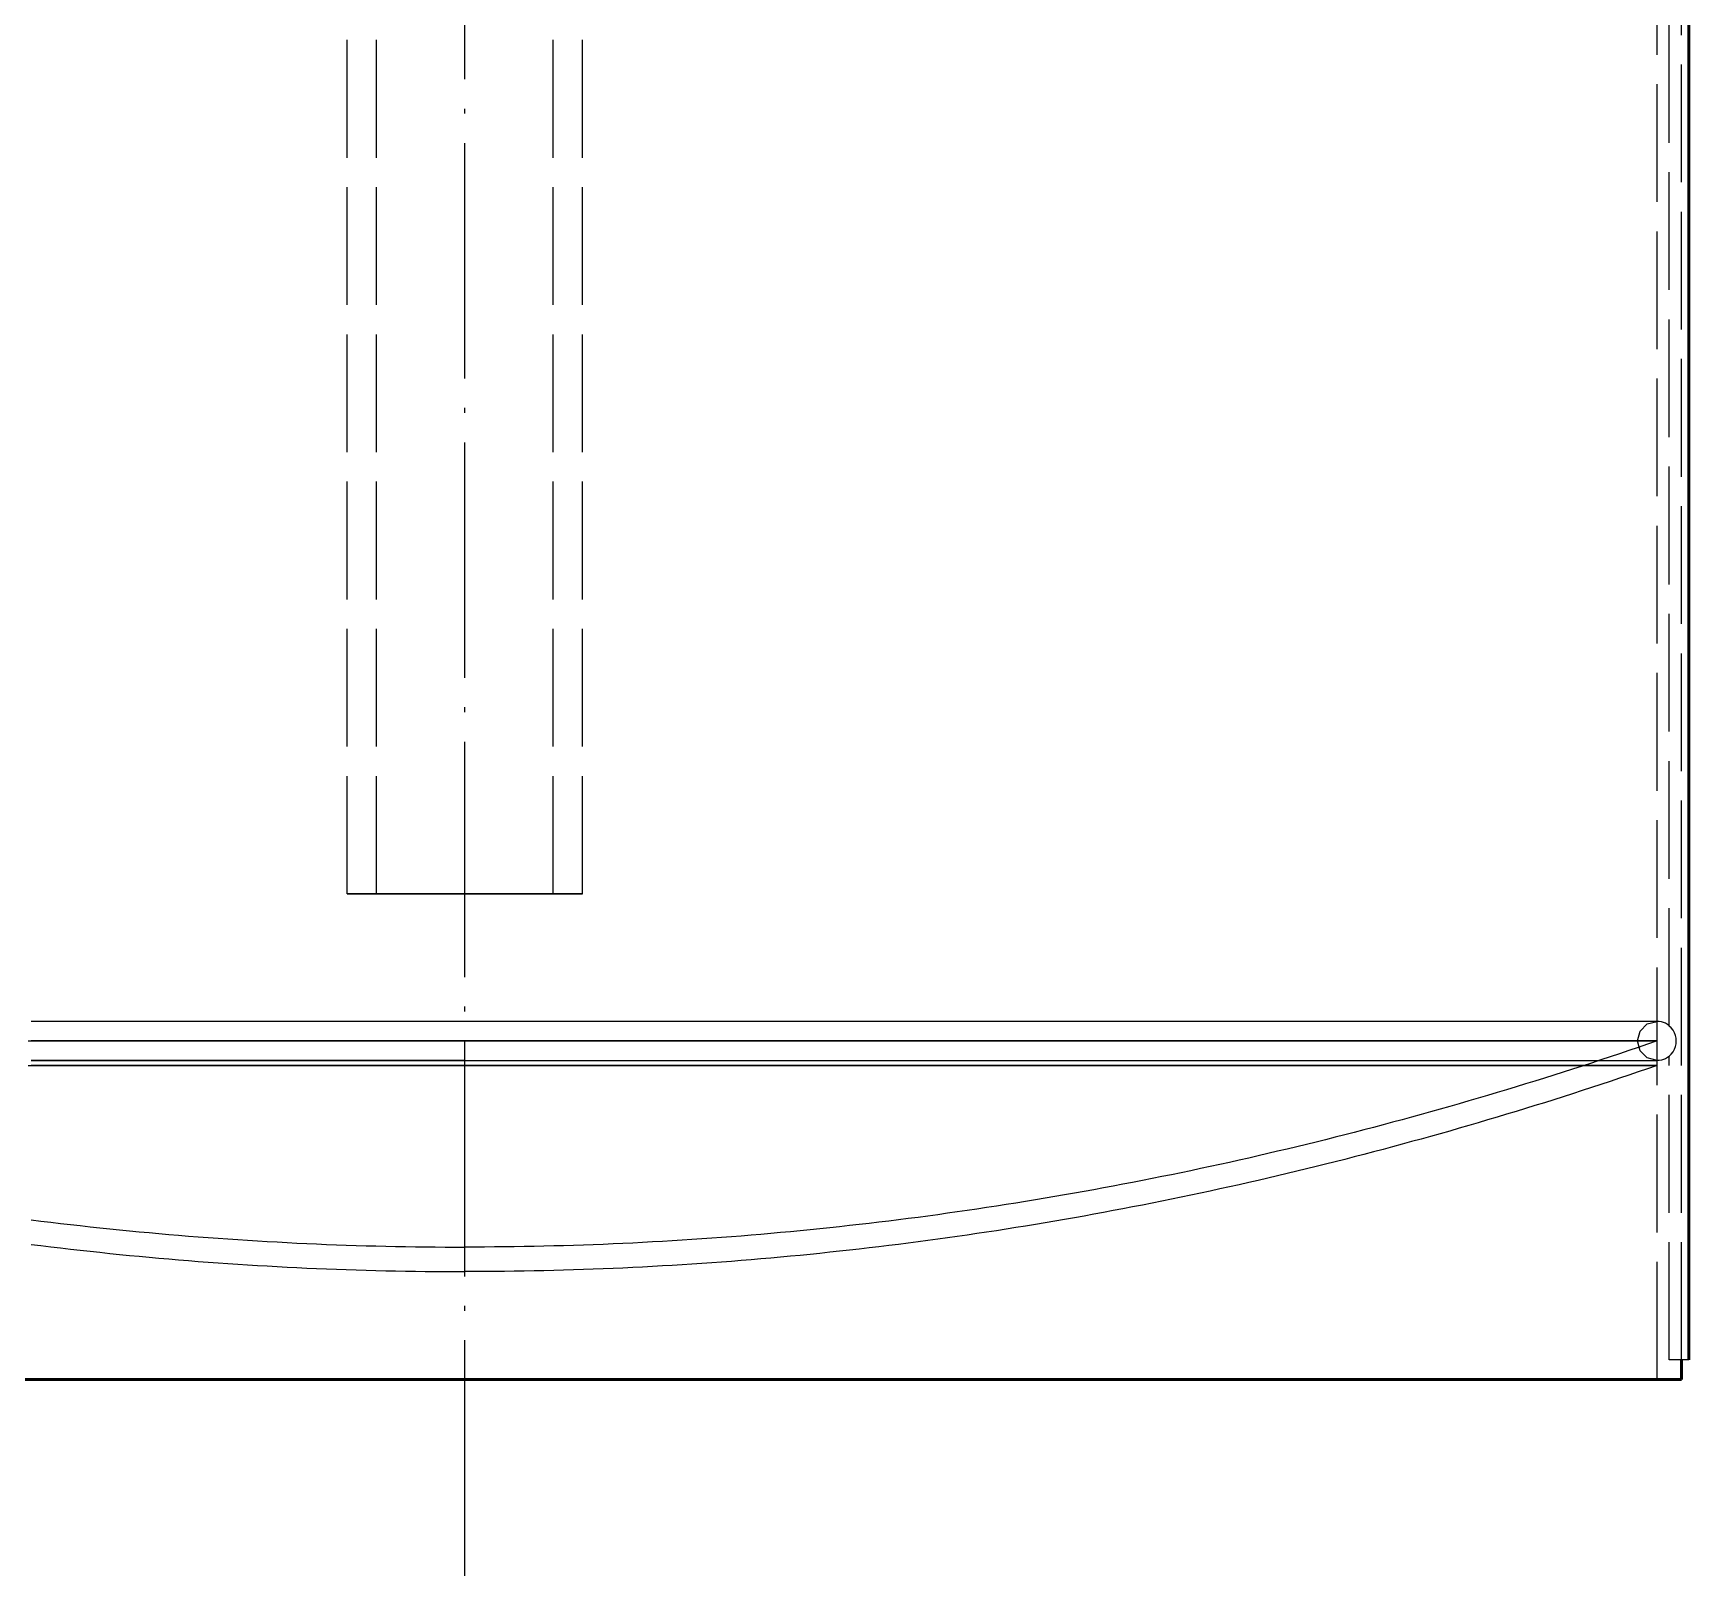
# Model space of a CAD drawing. Header units: millimetres. Extents: x 0 to 594, y 0 to 420.
# Drawn here: x 230.75 to 272.93, y 177.5 to 216.8 of the extents above; entities that cross this region are included whole.
import ezdxf

# ---------------------------------------------------------------- set-up
doc = ezdxf.new("R2010")
doc.units = ezdxf.units.MM
doc.linetypes.add('ISO02-TRAZOS', pattern=[3.75, 3, -0.75])
doc.linetypes.add('ISO04-TRAZO-PUNTO', pattern=[7.625, 6, -0.75, 0.125, -0.75])
for name, color, linetype, lineweight in [('01-VISIBLE', 7, 'CONTINUOUS', 50), ('02-OCULTA', 4, 'ISO02-TRAZOS', 25), ('03-EJE', 1, 'ISO04-TRAZO-PUNTO', 25)]:
    doc.layers.add(name, color=color, linetype=linetype, lineweight=lineweight)

msp = doc.modelspace()

# ---------------------------------------------------------------- linework, layer by layer
at = {"layer": '01-VISIBLE'}
for p, q in [((272.933, 183.001), (272.933, 231.101)), ((272.746, 182.501), (272.746, 183.001))]:
    msp.add_line(p, q, dxfattribs=at)
msp.add_lwpolyline([(230.496, 182.501), (230.746, 182.501), (230.996, 182.501), (231.246, 182.501), (231.496, 182.501), (231.746, 182.501), (231.996, 182.501), (232.246, 182.501), (232.496, 182.501), (232.746, 182.501), (232.996, 182.501), (233.246, 182.501), (233.496, 182.501), (233.746, 182.501), (233.996, 182.501), (234.246, 182.501), (234.496, 182.501), (234.746, 182.501), (234.996, 182.501), (235.246, 182.501), (235.496, 182.501), (235.746, 182.501), (235.996, 182.501), (236.246, 182.501), (236.496, 182.501), (236.746, 182.501), (236.996, 182.501), (237.246, 182.501), (237.496, 182.501), (237.746, 182.501), (237.996, 182.501), (238.246, 182.501), (238.496, 182.501), (238.746, 182.501), (238.996, 182.501), (239.246, 182.501), (239.496, 182.501), (239.746, 182.501), (239.996, 182.501), (240.246, 182.501), (240.496, 182.501), (240.746, 182.501), (240.996, 182.501), (241.246, 182.501), (241.496, 182.501), (241.746, 182.501), (241.996, 182.501), (242.246, 182.501), (242.496, 182.501), (242.746, 182.501), (242.996, 182.501), (243.246, 182.501), (243.496, 182.501), (243.746, 182.501), (243.996, 182.501), (244.246, 182.501), (244.496, 182.501), (244.746, 182.501), (244.996, 182.501), (245.246, 182.501), (245.496, 182.501), (245.746, 182.501), (245.996, 182.501), (246.246, 182.501), (246.496, 182.501), (246.746, 182.501), (246.996, 182.501), (247.246, 182.501), (247.496, 182.501), (247.746, 182.501), (247.996, 182.501), (248.246, 182.501), (248.496, 182.501), (248.746, 182.501), (248.996, 182.501), (249.246, 182.501), (249.496, 182.501), (249.746, 182.501), (249.996, 182.501), (250.246, 182.501), (250.496, 182.501), (250.746, 182.501), (250.996, 182.501), (251.246, 182.501), (251.496, 182.501), (251.746, 182.501), (251.996, 182.501), (252.246, 182.501), (252.496, 182.501), (252.746, 182.501), (252.996, 182.501), (253.246, 182.501), (253.496, 182.501), (253.746, 182.501), (253.996, 182.501), (254.246, 182.501), (254.496, 182.501), (254.746, 182.501), (254.996, 182.501), (255.246, 182.501), (255.496, 182.501), (255.746, 182.501), (255.996, 182.501), (256.246, 182.501), (256.496, 182.501), (256.746, 182.501), (256.996, 182.501), (257.246, 182.501), (257.496, 182.501), (257.746, 182.501), (257.996, 182.501), (258.246, 182.501), (258.496, 182.501), (258.746, 182.501), (258.996, 182.501), (259.246, 182.501), (259.496, 182.501), (259.746, 182.501), (259.996, 182.501), (260.246, 182.501), (260.496, 182.501), (260.746, 182.501), (260.996, 182.501), (261.246, 182.501), (261.496, 182.501), (261.746, 182.501), (261.996, 182.501), (262.246, 182.501), (262.496, 182.501), (262.746, 182.501), (262.996, 182.501), (263.246, 182.501), (263.496, 182.501), (263.746, 182.501), (263.996, 182.501), (264.246, 182.501), (264.496, 182.501), (264.746, 182.501), (264.996, 182.501), (265.246, 182.501), (265.496, 182.501), (265.746, 182.501), (265.996, 182.501), (266.246, 182.501), (266.496, 182.501), (266.746, 182.501), (266.996, 182.501), (267.246, 182.501), (267.496, 182.501), (267.746, 182.501), (267.996, 182.501), (268.246, 182.501), (268.496, 182.501), (268.746, 182.501), (268.996, 182.501), (269.246, 182.501), (269.496, 182.501), (269.746, 182.501), (269.996, 182.501), (270.246, 182.501), (270.496, 182.501), (270.746, 182.501), (270.996, 182.501), (271.246, 182.501), (271.496, 182.501), (271.746, 182.501), (271.996, 182.501), (272.246, 182.501), (272.496, 182.501), (272.746, 182.501)], dxfattribs=at)
at = {"layer": '02-OCULTA'}
for p, q in [((238.746, 194.876), (238.746, 333.251)), ((239.496, 194.876), (239.496, 333.251)), ((243.996, 194.876), (243.996, 333.251)), ((244.746, 194.876), (244.746, 333.251)), ((272.121, 182.501), (272.121, 313.304)), ((272.433, 191.508), (272.433, 312.804)), ((272.433, 191.508), (272.433, 312.804)), ((272.746, 183.001), (272.746, 312.804)), ((272.933, 183.001), (272.933, 312.804)), ((272.121, 190.501), (272.121, 191.126)), ((272.433, 183.001), (272.433, 190.743)), ((272.433, 183.001), (272.433, 190.743)), ((272.933, 183.001), (272.433, 183.001)), ((272.933, 183.001), (272.433, 183.001))]:
    msp.add_line(p, q, dxfattribs=at)
for points in [[(241.746, 194.876), (241.496, 194.876), (241.246, 194.876), (240.996, 194.876), (240.746, 194.876), (240.496, 194.876), (240.246, 194.876), (239.996, 194.876), (239.746, 194.876), (239.496, 194.876), (239.246, 194.876), (238.996, 194.876), (238.746, 194.876)], [(238.746, 194.876), (238.996, 194.876), (239.246, 194.876), (239.496, 194.876), (239.746, 194.876), (239.996, 194.876), (240.246, 194.876), (240.496, 194.876), (240.746, 194.876), (240.996, 194.876), (241.246, 194.876), (241.496, 194.876), (241.746, 194.876), (241.996, 194.876), (242.246, 194.876), (242.496, 194.876), (242.746, 194.876), (242.996, 194.876), (243.246, 194.876), (243.496, 194.876), (243.746, 194.876), (243.996, 194.876), (244.246, 194.876), (244.496, 194.876), (244.746, 194.876)], [(241.746, 194.876), (241.496, 194.876), (241.246, 194.876), (240.996, 194.876), (240.746, 194.876), (240.496, 194.876), (240.246, 194.876), (239.996, 194.876), (239.746, 194.876), (239.496, 194.876)], [(239.496, 194.876), (239.746, 194.876), (239.996, 194.876), (240.246, 194.876), (240.496, 194.876), (240.746, 194.876), (240.996, 194.876), (241.246, 194.876), (241.496, 194.876), (241.746, 194.876), (241.996, 194.876), (242.246, 194.876), (242.496, 194.876), (242.746, 194.876), (242.996, 194.876), (243.246, 194.876), (243.496, 194.876), (243.746, 194.876), (243.996, 194.876)], [(244.746, 194.876), (244.473, 194.876), (244.2, 194.876), (243.928, 194.876), (243.655, 194.876), (243.382, 194.876), (243.109, 194.876), (242.837, 194.876), (242.564, 194.876), (242.291, 194.876), (242.019, 194.876), (241.746, 194.876)], [(243.996, 194.876), (243.715, 194.876), (243.433, 194.876), (243.152, 194.876), (242.871, 194.876), (242.59, 194.876), (242.308, 194.876), (242.027, 194.876), (241.746, 194.876)], [(241.746, 191.626), (241.495, 191.626), (241.244, 191.626), (240.993, 191.626), (240.742, 191.626), (240.491, 191.626), (240.24, 191.626), (239.989, 191.626), (239.738, 191.626), (239.486, 191.626), (239.235, 191.626), (238.984, 191.626), (238.733, 191.626), (238.482, 191.626), (238.231, 191.626), (237.98, 191.626), (237.729, 191.626), (237.478, 191.626), (237.227, 191.626), (236.976, 191.626), (236.725, 191.626), (236.474, 191.626), (236.223, 191.626), (235.972, 191.626), (235.721, 191.626), (235.47, 191.626), (235.219, 191.626), (234.968, 191.626), (234.717, 191.626), (234.466, 191.626), (234.215, 191.626), (233.964, 191.626), (233.713, 191.626), (233.462, 191.626), (233.211, 191.626), (232.96, 191.626), (232.709, 191.626), (232.458, 191.626), (232.207, 191.626), (231.955, 191.626), (231.704, 191.626), (231.453, 191.626), (231.202, 191.626), (230.951, 191.626), (230.7, 191.626)], [(272.121, 191.626), (271.87, 191.626), (271.619, 191.626), (271.368, 191.626), (271.117, 191.626), (270.866, 191.626), (270.615, 191.626), (270.364, 191.626), (270.113, 191.626), (269.862, 191.626), (269.611, 191.626), (269.36, 191.626), (269.108, 191.626), (268.857, 191.626), (268.606, 191.626), (268.355, 191.626), (268.104, 191.626), (267.853, 191.626), (267.602, 191.626), (267.351, 191.626), (267.1, 191.626), (266.849, 191.626), (266.598, 191.626), (266.347, 191.626), (266.096, 191.626), (265.845, 191.626), (265.594, 191.626), (265.343, 191.626), (265.092, 191.626), (264.841, 191.626), (264.59, 191.626), (264.339, 191.626), (264.088, 191.626), (263.837, 191.626), (263.586, 191.626), (263.335, 191.626), (263.084, 191.626), (262.833, 191.626), (262.582, 191.626), (262.33, 191.626), (262.079, 191.626), (261.828, 191.626), (261.577, 191.626), (261.326, 191.626), (261.075, 191.626), (260.824, 191.626), (260.573, 191.626), (260.322, 191.626), (260.071, 191.626), (259.82, 191.626), (259.569, 191.626), (259.318, 191.626), (259.067, 191.626), (258.816, 191.626), (258.565, 191.626), (258.314, 191.626), (258.063, 191.626), (257.812, 191.626), (257.561, 191.626), (257.31, 191.626), (257.059, 191.626), (256.808, 191.626), (256.557, 191.626), (256.306, 191.626), (256.055, 191.626), (255.804, 191.626), (255.553, 191.626), (255.302, 191.626), (255.051, 191.626), (254.799, 191.626), (254.548, 191.626), (254.297, 191.626), (254.046, 191.626), (253.795, 191.626), (253.544, 191.626), (253.293, 191.626), (253.042, 191.626), (252.791, 191.626), (252.54, 191.626), (252.289, 191.626), (252.038, 191.626), (251.787, 191.626), (251.536, 191.626), (251.285, 191.626), (251.034, 191.626), (250.783, 191.626), (250.532, 191.626), (250.281, 191.626), (250.03, 191.626), (249.779, 191.626), (249.528, 191.626), (249.277, 191.626), (249.026, 191.626), (248.775, 191.626), (248.524, 191.626), (248.273, 191.626), (248.022, 191.626), (247.771, 191.626), (247.52, 191.626), (247.269, 191.626), (247.017, 191.626), (246.766, 191.626), (246.515, 191.626), (246.264, 191.626), (246.013, 191.626), (245.762, 191.626), (245.511, 191.626), (245.26, 191.626), (245.009, 191.626), (244.758, 191.626), (244.507, 191.626), (244.256, 191.626), (244.005, 191.626), (243.754, 191.626), (243.503, 191.626), (243.252, 191.626), (243.001, 191.626), (242.75, 191.626), (242.499, 191.626), (242.248, 191.626), (241.997, 191.626), (241.746, 191.626), (241.495, 191.626), (241.244, 191.626), (240.993, 191.626), (240.742, 191.626), (240.491, 191.626), (240.24, 191.626), (239.989, 191.626), (239.738, 191.626), (239.486, 191.626), (239.235, 191.626), (238.984, 191.626), (238.733, 191.626), (238.482, 191.626), (238.231, 191.626), (237.98, 191.626), (237.729, 191.626), (237.478, 191.626), (237.227, 191.626), (236.976, 191.626), (236.725, 191.626), (236.474, 191.626), (236.223, 191.626), (235.972, 191.626), (235.721, 191.626), (235.47, 191.626), (235.219, 191.626), (234.968, 191.626), (234.717, 191.626), (234.466, 191.626), (234.215, 191.626), (233.964, 191.626), (233.713, 191.626), (233.462, 191.626), (233.211, 191.626), (232.96, 191.626), (232.709, 191.626), (232.458, 191.626), (232.207, 191.626), (231.955, 191.626), (231.704, 191.626), (231.453, 191.626), (231.202, 191.626), (230.951, 191.626), (230.7, 191.626)], [(272.121, 191.626), (271.87, 191.626), (271.619, 191.626), (271.368, 191.626), (271.117, 191.626), (270.866, 191.626), (270.615, 191.626), (270.364, 191.626), (270.113, 191.626), (269.861, 191.626), (269.61, 191.626), (269.359, 191.626), (269.108, 191.626), (268.857, 191.626), (268.606, 191.626), (268.355, 191.626), (268.104, 191.626), (267.853, 191.626), (267.602, 191.626), (267.351, 191.626), (267.1, 191.626), (266.849, 191.626), (266.598, 191.626), (266.347, 191.626), (266.096, 191.626), (265.845, 191.626), (265.594, 191.626), (265.343, 191.626), (265.092, 191.626), (264.841, 191.626), (264.59, 191.626), (264.339, 191.626), (264.088, 191.626), (263.837, 191.626), (263.586, 191.626), (263.335, 191.626), (263.084, 191.626), (262.833, 191.626), (262.582, 191.626), (262.33, 191.626), (262.079, 191.626), (261.828, 191.626), (261.577, 191.626), (261.326, 191.626), (261.075, 191.626), (260.824, 191.626), (260.573, 191.626), (260.322, 191.626), (260.071, 191.626), (259.82, 191.626), (259.569, 191.626), (259.318, 191.626), (259.067, 191.626), (258.816, 191.626), (258.565, 191.626), (258.314, 191.626), (258.063, 191.626), (257.812, 191.626), (257.561, 191.626), (257.31, 191.626), (257.059, 191.626), (256.808, 191.626), (256.557, 191.626), (256.306, 191.626), (256.055, 191.626), (255.804, 191.626), (255.553, 191.626), (255.302, 191.626), (255.051, 191.626), (254.799, 191.626), (254.548, 191.626), (254.297, 191.626), (254.046, 191.626), (253.795, 191.626), (253.544, 191.626), (253.293, 191.626), (253.042, 191.626), (252.791, 191.626), (252.54, 191.626), (252.289, 191.626), (252.038, 191.626), (251.787, 191.626), (251.536, 191.626), (251.285, 191.626), (251.034, 191.626), (250.783, 191.626), (250.532, 191.626), (250.281, 191.626), (250.03, 191.626), (249.779, 191.626), (249.528, 191.626), (249.277, 191.626), (249.026, 191.626), (248.775, 191.626), (248.524, 191.626), (248.273, 191.626), (248.022, 191.626), (247.771, 191.626), (247.52, 191.626), (247.269, 191.626), (247.017, 191.626), (246.766, 191.626), (246.515, 191.626), (246.264, 191.626), (246.013, 191.626), (245.762, 191.626), (245.511, 191.626), (245.26, 191.626), (245.009, 191.626), (244.758, 191.626), (244.507, 191.626), (244.256, 191.626), (244.005, 191.626), (243.754, 191.626), (243.503, 191.626), (243.252, 191.626), (243.001, 191.626), (242.75, 191.626), (242.499, 191.626), (242.248, 191.626), (241.997, 191.626), (241.746, 191.626)], [(272.121, 190.626), (271.871, 190.693), (271.688, 190.876), (271.621, 191.126), (271.688, 191.376), (271.871, 191.559), (272.121, 191.626)], [(272.433, 191.516), (272.387, 191.548), (272.338, 191.576), (272.286, 191.597), (272.232, 191.613), (272.177, 191.622), (272.121, 191.626)], [(230.621, 191.126), (230.871, 191.126), (231.121, 191.126), (231.371, 191.126), (231.621, 191.126), (231.871, 191.126), (232.121, 191.126), (232.371, 191.126), (232.621, 191.126), (232.871, 191.126), (233.121, 191.126), (233.371, 191.126), (233.621, 191.126), (233.871, 191.126), (234.121, 191.126), (234.371, 191.126), (234.621, 191.126), (234.871, 191.126), (235.121, 191.126), (235.371, 191.126), (235.621, 191.126), (235.871, 191.126), (236.121, 191.126), (236.371, 191.126), (236.621, 191.126), (236.871, 191.126), (237.121, 191.126), (237.371, 191.126), (237.621, 191.126), (237.871, 191.126), (238.121, 191.126), (238.371, 191.126), (238.621, 191.126), (238.871, 191.126), (239.121, 191.126), (239.371, 191.126), (239.621, 191.126), (239.871, 191.126), (240.121, 191.126), (240.371, 191.126), (240.621, 191.126), (240.871, 191.126), (241.121, 191.126), (241.371, 191.126), (241.621, 191.126), (241.871, 191.126), (242.121, 191.126), (242.371, 191.126), (242.621, 191.126), (242.871, 191.126), (243.121, 191.126), (243.371, 191.126), (243.621, 191.126), (243.871, 191.126), (244.121, 191.126), (244.371, 191.126), (244.621, 191.126), (244.871, 191.126), (245.121, 191.126), (245.371, 191.126), (245.621, 191.126), (245.871, 191.126), (246.121, 191.126), (246.371, 191.126), (246.621, 191.126), (246.871, 191.126), (247.121, 191.126), (247.371, 191.126), (247.621, 191.126), (247.871, 191.126), (248.121, 191.126), (248.371, 191.126), (248.621, 191.126), (248.871, 191.126), (249.121, 191.126), (249.371, 191.126), (249.621, 191.126), (249.871, 191.126), (250.121, 191.126), (250.371, 191.126), (250.621, 191.126), (250.871, 191.126), (251.121, 191.126), (251.371, 191.126), (251.621, 191.126), (251.871, 191.126), (252.121, 191.126), (252.371, 191.126), (252.621, 191.126), (252.871, 191.126), (253.121, 191.126), (253.371, 191.126), (253.621, 191.126), (253.871, 191.126), (254.121, 191.126), (254.371, 191.126), (254.621, 191.126), (254.871, 191.126), (255.121, 191.126), (255.371, 191.126), (255.621, 191.126), (255.871, 191.126), (256.121, 191.126), (256.371, 191.126), (256.621, 191.126), (256.871, 191.126), (257.121, 191.126), (257.371, 191.126), (257.621, 191.126), (257.871, 191.126), (258.121, 191.126), (258.371, 191.126), (258.621, 191.126), (258.871, 191.126), (259.121, 191.126), (259.371, 191.126), (259.621, 191.126), (259.871, 191.126), (260.121, 191.126), (260.371, 191.126), (260.621, 191.126), (260.871, 191.126), (261.121, 191.126), (261.371, 191.126), (261.621, 191.126), (261.871, 191.126), (262.121, 191.126), (262.371, 191.126), (262.621, 191.126), (262.871, 191.126), (263.121, 191.126), (263.371, 191.126), (263.621, 191.126), (263.871, 191.126), (264.121, 191.126), (264.371, 191.126), (264.621, 191.126), (264.871, 191.126), (265.121, 191.126), (265.371, 191.126), (265.621, 191.126), (265.871, 191.126), (266.121, 191.126), (266.371, 191.126), (266.621, 191.126), (266.871, 191.126), (267.121, 191.126), (267.371, 191.126), (267.621, 191.126), (267.871, 191.126), (268.121, 191.126), (268.371, 191.126), (268.621, 191.126), (268.871, 191.126), (269.121, 191.126), (269.371, 191.126), (269.621, 191.126), (269.871, 191.126), (270.121, 191.126), (270.371, 191.126), (270.621, 191.126), (270.871, 191.126), (271.121, 191.126), (271.371, 191.126), (271.621, 191.126), (271.871, 191.126), (272.121, 191.126)], [(241.746, 191.126), (241.495, 191.126), (241.244, 191.126), (240.993, 191.126), (240.742, 191.126), (240.491, 191.126), (240.24, 191.126), (239.989, 191.126), (239.738, 191.126), (239.486, 191.126), (239.235, 191.126), (238.984, 191.126), (238.733, 191.126), (238.482, 191.126), (238.231, 191.126), (237.98, 191.126), (237.729, 191.126), (237.478, 191.126), (237.227, 191.126), (236.976, 191.126), (236.725, 191.126), (236.474, 191.126), (236.223, 191.126), (235.972, 191.126), (235.721, 191.126), (235.47, 191.126), (235.219, 191.126), (234.968, 191.126), (234.717, 191.126), (234.466, 191.126), (234.215, 191.126), (233.964, 191.126), (233.713, 191.126), (233.462, 191.126), (233.211, 191.126), (232.96, 191.126), (232.709, 191.126), (232.458, 191.126), (232.207, 191.126), (231.955, 191.126), (231.704, 191.126), (231.453, 191.126), (231.202, 191.126), (230.951, 191.126), (230.7, 191.126)], [(272.121, 191.126), (271.87, 191.126), (271.619, 191.126), (271.368, 191.126), (271.117, 191.126), (270.866, 191.126), (270.615, 191.126), (270.364, 191.126), (270.113, 191.126), (269.861, 191.126), (269.61, 191.126), (269.359, 191.126), (269.108, 191.126), (268.857, 191.126), (268.606, 191.126), (268.355, 191.126), (268.104, 191.126), (267.853, 191.126), (267.602, 191.126), (267.351, 191.126), (267.1, 191.126), (266.849, 191.126), (266.598, 191.126), (266.347, 191.126), (266.096, 191.126), (265.845, 191.126), (265.594, 191.126), (265.343, 191.126), (265.092, 191.126), (264.841, 191.126), (264.59, 191.126), (264.339, 191.126), (264.088, 191.126), (263.837, 191.126), (263.586, 191.126), (263.335, 191.126), (263.084, 191.126), (262.833, 191.126), (262.582, 191.126), (262.33, 191.126), (262.079, 191.126), (261.828, 191.126), (261.577, 191.126), (261.326, 191.126), (261.075, 191.126), (260.824, 191.126), (260.573, 191.126), (260.322, 191.126), (260.071, 191.126), (259.82, 191.126), (259.569, 191.126), (259.318, 191.126), (259.067, 191.126), (258.816, 191.126), (258.565, 191.126), (258.314, 191.126), (258.063, 191.126), (257.812, 191.126), (257.561, 191.126), (257.31, 191.126), (257.059, 191.126), (256.808, 191.126), (256.557, 191.126), (256.306, 191.126), (256.055, 191.126), (255.804, 191.126), (255.553, 191.126), (255.302, 191.126), (255.051, 191.126), (254.799, 191.126), (254.548, 191.126), (254.297, 191.126), (254.046, 191.126), (253.795, 191.126), (253.544, 191.126), (253.293, 191.126), (253.042, 191.126), (252.791, 191.126), (252.54, 191.126), (252.289, 191.126), (252.038, 191.126), (251.787, 191.126), (251.536, 191.126), (251.285, 191.126), (251.034, 191.126), (250.783, 191.126), (250.532, 191.126), (250.281, 191.126), (250.03, 191.126), (249.779, 191.126), (249.528, 191.126), (249.277, 191.126), (249.026, 191.126), (248.775, 191.126), (248.524, 191.126), (248.273, 191.126), (248.022, 191.126), (247.771, 191.126), (247.52, 191.126), (247.269, 191.126), (247.017, 191.126), (246.766, 191.126), (246.515, 191.126), (246.264, 191.126), (246.013, 191.126), (245.762, 191.126), (245.511, 191.126), (245.26, 191.126), (245.009, 191.126), (244.758, 191.126), (244.507, 191.126), (244.256, 191.126), (244.005, 191.126), (243.754, 191.126), (243.503, 191.126), (243.252, 191.126), (243.001, 191.126), (242.75, 191.126), (242.499, 191.126), (242.248, 191.126), (241.997, 191.126), (241.746, 191.126)], [(272.121, 191.126), (271.883, 191.044), (271.644, 190.962), (271.406, 190.881), (271.167, 190.801), (270.928, 190.721), (270.689, 190.642), (270.45, 190.564), (270.211, 190.486), (269.971, 190.409), (269.731, 190.332), (269.491, 190.256), (269.251, 190.18), (269.011, 190.105), (268.77, 190.031), (268.529, 189.957), (268.288, 189.884), (268.047, 189.812), (267.806, 189.74), (267.565, 189.669), (267.323, 189.598), (267.081, 189.528), (266.839, 189.458), (266.597, 189.39), (266.354, 189.321), (266.112, 189.254), (265.869, 189.187), (265.626, 189.121), (265.383, 189.055), (265.14, 188.99), (264.897, 188.925), (264.653, 188.861), (264.409, 188.798), (264.165, 188.736), (263.921, 188.674), (263.677, 188.612), (263.433, 188.552), (263.188, 188.492), (262.944, 188.432), (262.699, 188.374), (262.454, 188.316), (262.209, 188.258), (261.963, 188.201), (261.718, 188.145), (261.472, 188.09), (261.227, 188.035), (260.981, 187.981), (260.735, 187.927), (260.488, 187.874), (260.242, 187.822), (259.996, 187.771), (259.749, 187.72), (259.502, 187.67), (259.256, 187.62), (259.009, 187.571), (258.761, 187.523), (258.514, 187.475), (258.267, 187.429), (258.019, 187.382), (257.772, 187.337), (257.524, 187.292), (257.276, 187.248), (257.028, 187.204), (256.78, 187.162), (256.532, 187.119), (256.283, 187.078), (256.035, 187.037), (255.786, 186.997), (255.538, 186.958), (255.289, 186.919), (255.04, 186.881), (254.791, 186.844), (254.542, 186.807), (254.293, 186.771), (254.043, 186.736), (253.794, 186.701), (253.544, 186.668), (253.295, 186.634), (253.045, 186.602), (252.795, 186.57), (252.545, 186.539), (252.295, 186.509), (252.045, 186.479), (251.795, 186.45), (251.545, 186.422), (251.295, 186.394), (251.044, 186.368), (250.794, 186.341), (250.544, 186.316), (250.293, 186.291), (250.042, 186.267), (249.792, 186.244), (249.541, 186.221), (249.29, 186.199), (249.039, 186.178), (248.788, 186.158), (248.537, 186.138), (248.286, 186.119), (248.035, 186.101), (247.784, 186.083), (247.533, 186.066), (247.281, 186.05), (247.03, 186.034), (246.779, 186.02), (246.527, 186.006), (246.276, 185.992), (246.024, 185.98), (245.773, 185.968), (245.521, 185.957), (245.27, 185.946), (245.018, 185.936), (244.767, 185.927), (244.515, 185.919), (244.263, 185.912), (244.012, 185.905), (243.76, 185.899), (243.508, 185.893), (243.256, 185.888), (243.005, 185.885), (242.753, 185.881), (242.501, 185.879), (242.249, 185.877), (241.998, 185.876), (241.746, 185.876)], [(272.433, 191.508), (272.433, 191.51), (272.433, 191.511), (272.433, 191.512), (272.433, 191.513), (272.433, 191.515), (272.433, 191.516)], [(272.433, 191.516), (272.433, 191.515), (272.433, 191.513), (272.433, 191.512), (272.433, 191.511), (272.433, 191.51), (272.433, 191.508)], [(272.612, 191.126), (272.606, 191.198), (272.591, 191.269), (272.565, 191.337), (272.53, 191.4), (272.485, 191.458), (272.433, 191.508)], [(272.612, 191.126), (272.606, 191.198), (272.591, 191.269), (272.565, 191.337), (272.53, 191.4), (272.485, 191.458), (272.433, 191.508)], [(272.433, 190.743), (272.485, 190.793), (272.53, 190.851), (272.565, 190.914), (272.591, 190.982), (272.606, 191.053), (272.612, 191.126)], [(272.433, 190.743), (272.485, 190.793), (272.53, 190.851), (272.565, 190.914), (272.591, 190.982), (272.606, 191.053), (272.612, 191.126)], [(272.433, 190.735), (272.387, 190.703), (272.338, 190.675), (272.286, 190.654), (272.232, 190.638), (272.177, 190.629), (272.121, 190.626)], [(272.433, 190.743), (272.433, 190.741), (272.433, 190.74), (272.433, 190.739), (272.433, 190.738), (272.433, 190.736), (272.433, 190.735)], [(272.433, 190.735), (272.433, 190.736), (272.433, 190.738), (272.433, 190.739), (272.433, 190.74), (272.433, 190.741), (272.433, 190.743)], [(230.621, 190.501), (230.871, 190.501), (231.121, 190.501), (231.371, 190.501), (231.621, 190.501), (231.871, 190.501), (232.121, 190.501), (232.371, 190.501), (232.621, 190.501), (232.871, 190.501), (233.121, 190.501), (233.371, 190.501), (233.621, 190.501), (233.871, 190.501), (234.121, 190.501), (234.371, 190.501), (234.621, 190.501), (234.871, 190.501), (235.121, 190.501), (235.371, 190.501), (235.621, 190.501), (235.871, 190.501), (236.121, 190.501), (236.371, 190.501), (236.621, 190.501), (236.871, 190.501), (237.121, 190.501), (237.371, 190.501), (237.621, 190.501), (237.871, 190.501), (238.121, 190.501), (238.371, 190.501), (238.621, 190.501), (238.871, 190.501), (239.121, 190.501), (239.371, 190.501), (239.621, 190.501), (239.871, 190.501), (240.121, 190.501), (240.371, 190.501), (240.621, 190.501), (240.871, 190.501), (241.121, 190.501), (241.371, 190.501), (241.621, 190.501), (241.871, 190.501), (242.121, 190.501), (242.371, 190.501), (242.621, 190.501), (242.871, 190.501), (243.121, 190.501), (243.371, 190.501), (243.621, 190.501), (243.871, 190.501), (244.121, 190.501), (244.371, 190.501), (244.621, 190.501), (244.871, 190.501), (245.121, 190.501), (245.371, 190.501), (245.621, 190.501), (245.871, 190.501), (246.121, 190.501), (246.371, 190.501), (246.621, 190.501), (246.871, 190.501), (247.121, 190.501), (247.371, 190.501), (247.621, 190.501), (247.871, 190.501), (248.121, 190.501), (248.371, 190.501), (248.621, 190.501), (248.871, 190.501), (249.121, 190.501), (249.371, 190.501), (249.621, 190.501), (249.871, 190.501), (250.121, 190.501), (250.371, 190.501), (250.621, 190.501), (250.871, 190.501), (251.121, 190.501), (251.371, 190.501), (251.621, 190.501), (251.871, 190.501), (252.121, 190.501), (252.371, 190.501), (252.621, 190.501), (252.871, 190.501), (253.121, 190.501), (253.371, 190.501), (253.621, 190.501), (253.871, 190.501), (254.121, 190.501), (254.371, 190.501), (254.621, 190.501), (254.871, 190.501), (255.121, 190.501), (255.371, 190.501), (255.621, 190.501), (255.871, 190.501), (256.121, 190.501), (256.371, 190.501), (256.621, 190.501), (256.871, 190.501), (257.121, 190.501), (257.371, 190.501), (257.621, 190.501), (257.871, 190.501), (258.121, 190.501), (258.371, 190.501), (258.621, 190.501), (258.871, 190.501), (259.121, 190.501), (259.371, 190.501), (259.621, 190.501), (259.871, 190.501), (260.121, 190.501), (260.371, 190.501), (260.621, 190.501), (260.871, 190.501), (261.121, 190.501), (261.371, 190.501), (261.621, 190.501), (261.871, 190.501), (262.121, 190.501), (262.371, 190.501), (262.621, 190.501), (262.871, 190.501), (263.121, 190.501), (263.371, 190.501), (263.621, 190.501), (263.871, 190.501), (264.121, 190.501), (264.371, 190.501), (264.621, 190.501), (264.871, 190.501), (265.121, 190.501), (265.371, 190.501), (265.621, 190.501), (265.871, 190.501), (266.121, 190.501), (266.371, 190.501), (266.621, 190.501), (266.871, 190.501), (267.121, 190.501), (267.371, 190.501), (267.621, 190.501), (267.871, 190.501), (268.121, 190.501), (268.371, 190.501), (268.621, 190.501), (268.871, 190.501), (269.121, 190.501), (269.371, 190.501), (269.621, 190.501), (269.871, 190.501), (270.121, 190.501), (270.371, 190.501), (270.621, 190.501), (270.871, 190.501), (271.121, 190.501), (271.371, 190.501), (271.621, 190.501), (271.871, 190.501), (272.121, 190.501)], [(241.746, 190.626), (241.495, 190.626), (241.244, 190.626), (240.993, 190.626), (240.742, 190.626), (240.491, 190.626), (240.24, 190.626), (239.989, 190.626), (239.738, 190.626), (239.486, 190.626), (239.235, 190.626), (238.984, 190.626), (238.733, 190.626), (238.482, 190.626), (238.231, 190.626), (237.98, 190.626), (237.729, 190.626), (237.478, 190.626), (237.227, 190.626), (236.976, 190.626), (236.725, 190.626), (236.474, 190.626), (236.223, 190.626), (235.972, 190.626), (235.721, 190.626), (235.47, 190.626), (235.219, 190.626), (234.968, 190.626), (234.717, 190.626), (234.466, 190.626), (234.215, 190.626), (233.964, 190.626), (233.713, 190.626), (233.462, 190.626), (233.211, 190.626), (232.96, 190.626), (232.709, 190.626), (232.458, 190.626), (232.207, 190.626), (231.955, 190.626), (231.704, 190.626), (231.453, 190.626), (231.202, 190.626), (230.951, 190.626), (230.7, 190.626)], [(230.7, 190.626), (230.951, 190.626), (231.202, 190.626), (231.453, 190.626), (231.704, 190.626), (231.955, 190.626), (232.207, 190.626), (232.458, 190.626), (232.709, 190.626), (232.96, 190.626), (233.211, 190.626), (233.462, 190.626), (233.713, 190.626), (233.964, 190.626), (234.215, 190.626), (234.466, 190.626), (234.717, 190.626), (234.968, 190.626), (235.219, 190.626), (235.47, 190.626), (235.721, 190.626), (235.972, 190.626), (236.223, 190.626), (236.474, 190.626), (236.725, 190.626), (236.976, 190.626), (237.227, 190.626), (237.478, 190.626), (237.729, 190.626), (237.98, 190.626), (238.231, 190.626), (238.482, 190.626), (238.733, 190.626), (238.984, 190.626), (239.235, 190.626), (239.486, 190.626), (239.738, 190.626), (239.989, 190.626), (240.24, 190.626), (240.491, 190.626), (240.742, 190.626), (240.993, 190.626), (241.244, 190.626), (241.495, 190.626), (241.746, 190.626), (241.997, 190.626), (242.248, 190.626), (242.499, 190.626), (242.75, 190.626), (243.001, 190.626), (243.252, 190.626), (243.503, 190.626), (243.754, 190.626), (244.005, 190.626), (244.256, 190.626), (244.507, 190.626), (244.758, 190.626), (245.009, 190.626), (245.26, 190.626), (245.511, 190.626), (245.762, 190.626), (246.013, 190.626), (246.264, 190.626), (246.515, 190.626), (246.766, 190.626), (247.017, 190.626), (247.269, 190.626), (247.52, 190.626), (247.771, 190.626), (248.022, 190.626), (248.273, 190.626), (248.524, 190.626), (248.775, 190.626), (249.026, 190.626), (249.277, 190.626), (249.528, 190.626), (249.779, 190.626), (250.03, 190.626), (250.281, 190.626), (250.532, 190.626), (250.783, 190.626), (251.034, 190.626), (251.285, 190.626), (251.536, 190.626), (251.787, 190.626), (252.038, 190.626), (252.289, 190.626), (252.54, 190.626), (252.791, 190.626), (253.042, 190.626), (253.293, 190.626), (253.544, 190.626), (253.795, 190.626), (254.046, 190.626), (254.297, 190.626), (254.548, 190.626), (254.799, 190.626), (255.051, 190.626), (255.302, 190.626), (255.553, 190.626), (255.804, 190.626), (256.055, 190.626), (256.306, 190.626), (256.557, 190.626), (256.808, 190.626), (257.059, 190.626), (257.31, 190.626), (257.561, 190.626), (257.812, 190.626), (258.063, 190.626), (258.314, 190.626), (258.565, 190.626), (258.816, 190.626), (259.067, 190.626), (259.318, 190.626), (259.569, 190.626), (259.82, 190.626), (260.071, 190.626), (260.322, 190.626), (260.573, 190.626), (260.824, 190.626), (261.075, 190.626), (261.326, 190.626), (261.577, 190.626), (261.828, 190.626), (262.079, 190.626), (262.33, 190.626), (262.582, 190.626), (262.833, 190.626), (263.084, 190.626), (263.335, 190.626), (263.586, 190.626), (263.837, 190.626), (264.088, 190.626), (264.339, 190.626), (264.59, 190.626), (264.841, 190.626), (265.092, 190.626), (265.343, 190.626), (265.594, 190.626), (265.845, 190.626), (266.096, 190.626), (266.347, 190.626), (266.598, 190.626), (266.849, 190.626), (267.1, 190.626), (267.351, 190.626), (267.602, 190.626), (267.853, 190.626), (268.104, 190.626), (268.355, 190.626), (268.606, 190.626), (268.857, 190.626), (269.108, 190.626), (269.359, 190.626), (269.61, 190.626), (269.861, 190.626), (270.113, 190.626), (270.364, 190.626), (270.615, 190.626), (270.866, 190.626), (271.117, 190.626), (271.368, 190.626), (271.619, 190.626), (271.87, 190.626), (272.121, 190.626)], [(241.746, 190.501), (241.495, 190.501), (241.244, 190.501), (240.993, 190.501), (240.742, 190.501), (240.491, 190.501), (240.24, 190.501), (239.989, 190.501), (239.738, 190.501), (239.486, 190.501), (239.235, 190.501), (238.984, 190.501), (238.733, 190.501), (238.482, 190.501), (238.231, 190.501), (237.98, 190.501), (237.729, 190.501), (237.478, 190.501), (237.227, 190.501), (236.976, 190.501), (236.725, 190.501), (236.474, 190.501), (236.223, 190.501), (235.972, 190.501), (235.721, 190.501), (235.47, 190.501), (235.219, 190.501), (234.968, 190.501), (234.717, 190.501), (234.466, 190.501), (234.215, 190.501), (233.964, 190.501), (233.713, 190.501), (233.462, 190.501), (233.211, 190.501), (232.96, 190.501), (232.709, 190.501), (232.458, 190.501), (232.207, 190.501), (231.955, 190.501), (231.704, 190.501), (231.453, 190.501), (231.202, 190.501), (230.951, 190.501), (230.7, 190.501)], [(241.746, 190.626), (241.997, 190.626), (242.248, 190.626), (242.499, 190.626), (242.75, 190.626), (243.001, 190.626), (243.252, 190.626), (243.503, 190.626), (243.754, 190.626), (244.005, 190.626), (244.256, 190.626), (244.507, 190.626), (244.758, 190.626), (245.009, 190.626), (245.26, 190.626), (245.511, 190.626), (245.762, 190.626), (246.013, 190.626), (246.264, 190.626), (246.515, 190.626), (246.766, 190.626), (247.017, 190.626), (247.269, 190.626), (247.52, 190.626), (247.771, 190.626), (248.022, 190.626), (248.273, 190.626), (248.524, 190.626), (248.775, 190.626), (249.026, 190.626), (249.277, 190.626), (249.528, 190.626), (249.779, 190.626), (250.03, 190.626), (250.281, 190.626), (250.532, 190.626), (250.783, 190.626), (251.034, 190.626), (251.285, 190.626), (251.536, 190.626), (251.787, 190.626), (252.038, 190.626), (252.289, 190.626), (252.54, 190.626), (252.791, 190.626), (253.042, 190.626), (253.293, 190.626), (253.544, 190.626), (253.795, 190.626), (254.046, 190.626), (254.297, 190.626), (254.548, 190.626), (254.799, 190.626), (255.051, 190.626), (255.302, 190.626), (255.553, 190.626), (255.804, 190.626), (256.055, 190.626), (256.306, 190.626), (256.557, 190.626), (256.808, 190.626), (257.059, 190.626), (257.31, 190.626), (257.561, 190.626), (257.812, 190.626), (258.063, 190.626), (258.314, 190.626), (258.565, 190.626), (258.816, 190.626), (259.067, 190.626), (259.318, 190.626), (259.569, 190.626), (259.82, 190.626), (260.071, 190.626), (260.322, 190.626), (260.573, 190.626), (260.824, 190.626), (261.075, 190.626), (261.326, 190.626), (261.577, 190.626), (261.828, 190.626), (262.079, 190.626), (262.33, 190.626), (262.582, 190.626), (262.833, 190.626), (263.084, 190.626), (263.335, 190.626), (263.586, 190.626), (263.837, 190.626), (264.088, 190.626), (264.339, 190.626), (264.59, 190.626), (264.841, 190.626), (265.092, 190.626), (265.343, 190.626), (265.594, 190.626), (265.845, 190.626), (266.096, 190.626), (266.347, 190.626), (266.598, 190.626), (266.849, 190.626), (267.1, 190.626), (267.351, 190.626), (267.602, 190.626), (267.853, 190.626), (268.104, 190.626), (268.355, 190.626), (268.606, 190.626), (268.857, 190.626), (269.108, 190.626), (269.359, 190.626), (269.61, 190.626), (269.861, 190.626), (270.113, 190.626), (270.364, 190.626), (270.615, 190.626), (270.866, 190.626), (271.117, 190.626), (271.368, 190.626), (271.619, 190.626), (271.87, 190.626), (272.121, 190.626)], [(272.121, 190.501), (271.87, 190.501), (271.619, 190.501), (271.368, 190.501), (271.117, 190.501), (270.866, 190.501), (270.615, 190.501), (270.364, 190.501), (270.113, 190.501), (269.861, 190.501), (269.61, 190.501), (269.359, 190.501), (269.108, 190.501), (268.857, 190.501), (268.606, 190.501), (268.355, 190.501), (268.104, 190.501), (267.853, 190.501), (267.602, 190.501), (267.351, 190.501), (267.1, 190.501), (266.849, 190.501), (266.598, 190.501), (266.347, 190.501), (266.096, 190.501), (265.845, 190.501), (265.594, 190.501), (265.343, 190.501), (265.092, 190.501), (264.841, 190.501), (264.59, 190.501), (264.339, 190.501), (264.088, 190.501), (263.837, 190.501), (263.586, 190.501), (263.335, 190.501), (263.084, 190.501), (262.833, 190.501), (262.582, 190.501), (262.33, 190.501), (262.079, 190.501), (261.828, 190.501), (261.577, 190.501), (261.326, 190.501), (261.075, 190.501), (260.824, 190.501), (260.573, 190.501), (260.322, 190.501), (260.071, 190.501), (259.82, 190.501), (259.569, 190.501), (259.318, 190.501), (259.067, 190.501), (258.816, 190.501), (258.565, 190.501), (258.314, 190.501), (258.063, 190.501), (257.812, 190.501), (257.561, 190.501), (257.31, 190.501), (257.059, 190.501), (256.808, 190.501), (256.557, 190.501), (256.306, 190.501), (256.055, 190.501), (255.804, 190.501), (255.553, 190.501), (255.302, 190.501), (255.051, 190.501), (254.799, 190.501), (254.548, 190.501), (254.297, 190.501), (254.046, 190.501), (253.795, 190.501), (253.544, 190.501), (253.293, 190.501), (253.042, 190.501), (252.791, 190.501), (252.54, 190.501), (252.289, 190.501), (252.038, 190.501), (251.787, 190.501), (251.536, 190.501), (251.285, 190.501), (251.034, 190.501), (250.783, 190.501), (250.532, 190.501), (250.281, 190.501), (250.03, 190.501), (249.779, 190.501), (249.528, 190.501), (249.277, 190.501), (249.026, 190.501), (248.775, 190.501), (248.524, 190.501), (248.273, 190.501), (248.022, 190.501), (247.771, 190.501), (247.52, 190.501), (247.269, 190.501), (247.017, 190.501), (246.766, 190.501), (246.515, 190.501), (246.264, 190.501), (246.013, 190.501), (245.762, 190.501), (245.511, 190.501), (245.26, 190.501), (245.009, 190.501), (244.758, 190.501), (244.507, 190.501), (244.256, 190.501), (244.005, 190.501), (243.754, 190.501), (243.503, 190.501), (243.252, 190.501), (243.001, 190.501), (242.75, 190.501), (242.499, 190.501), (242.248, 190.501), (241.997, 190.501), (241.746, 190.501)], [(272.121, 190.501), (271.883, 190.419), (271.644, 190.337), (271.406, 190.256), (271.167, 190.176), (270.928, 190.096), (270.689, 190.017), (270.45, 189.939), (270.211, 189.861), (269.971, 189.784), (269.731, 189.707), (269.491, 189.631), (269.251, 189.555), (269.011, 189.48), (268.77, 189.406), (268.529, 189.332), (268.288, 189.259), (268.047, 189.187), (267.806, 189.115), (267.565, 189.044), (267.323, 188.973), (267.081, 188.903), (266.839, 188.833), (266.597, 188.765), (266.354, 188.696), (266.112, 188.629), (265.869, 188.562), (265.626, 188.496), (265.383, 188.43), (265.14, 188.365), (264.897, 188.3), (264.653, 188.236), (264.409, 188.173), (264.165, 188.111), (263.921, 188.049), (263.677, 187.987), (263.433, 187.927), (263.188, 187.867), (262.944, 187.807), (262.699, 187.749), (262.454, 187.691), (262.209, 187.633), (261.963, 187.576), (261.718, 187.52), (261.472, 187.465), (261.227, 187.41), (260.981, 187.356), (260.735, 187.302), (260.488, 187.249), (260.242, 187.197), (259.996, 187.146), (259.749, 187.095), (259.502, 187.045), (259.256, 186.995), (259.009, 186.946), (258.761, 186.898), (258.514, 186.85), (258.267, 186.804), (258.019, 186.757), (257.772, 186.712), (257.524, 186.667), (257.276, 186.623), (257.028, 186.579), (256.78, 186.537), (256.532, 186.494), (256.283, 186.453), (256.035, 186.412), (255.786, 186.372), (255.538, 186.333), (255.289, 186.294), (255.04, 186.256), (254.791, 186.219), (254.542, 186.182), (254.293, 186.146), (254.043, 186.111), (253.794, 186.076), (253.544, 186.043), (253.295, 186.009), (253.045, 185.977), (252.795, 185.945), (252.545, 185.914), (252.295, 185.884), (252.045, 185.854), (251.795, 185.825), (251.545, 185.797), (251.295, 185.769), (251.044, 185.743), (250.794, 185.716), (250.544, 185.691), (250.293, 185.666), (250.042, 185.642), (249.792, 185.619), (249.541, 185.596), (249.29, 185.574), (249.039, 185.553), (248.788, 185.533), (248.537, 185.513), (248.286, 185.494), (248.035, 185.476), (247.784, 185.458), (247.533, 185.441), (247.281, 185.425), (247.03, 185.409), (246.779, 185.395), (246.527, 185.381), (246.276, 185.367), (246.024, 185.355), (245.773, 185.343), (245.521, 185.332), (245.27, 185.321), (245.018, 185.311), (244.767, 185.302), (244.515, 185.294), (244.263, 185.287), (244.012, 185.28), (243.76, 185.274), (243.508, 185.268), (243.256, 185.263), (243.005, 185.26), (242.753, 185.256), (242.501, 185.254), (242.249, 185.252), (241.998, 185.251), (241.746, 185.251)], [(230.696, 186.57), (230.946, 186.539), (231.196, 186.509), (231.446, 186.479), (231.696, 186.45), (231.946, 186.422), (232.197, 186.394), (232.447, 186.368), (232.697, 186.341), (232.948, 186.316), (233.199, 186.291), (233.449, 186.267), (233.7, 186.244), (233.951, 186.221), (234.201, 186.199), (234.452, 186.178), (234.703, 186.158), (234.954, 186.138), (235.205, 186.119), (235.457, 186.101), (235.708, 186.083), (235.959, 186.066), (236.21, 186.05), (236.461, 186.034), (236.713, 186.02), (236.964, 186.006), (237.216, 185.992), (237.467, 185.98), (237.719, 185.968), (237.97, 185.957), (238.222, 185.946), (238.473, 185.936), (238.725, 185.927), (238.977, 185.919), (239.228, 185.912), (239.48, 185.905), (239.732, 185.899), (239.983, 185.893), (240.235, 185.888), (240.487, 185.885), (240.739, 185.881), (240.99, 185.879), (241.242, 185.877), (241.494, 185.876), (241.746, 185.876)], [(230.696, 185.945), (230.946, 185.914), (231.196, 185.884), (231.446, 185.854), (231.696, 185.825), (231.946, 185.797), (232.197, 185.769), (232.447, 185.743), (232.697, 185.716), (232.948, 185.691), (233.199, 185.666), (233.449, 185.642), (233.7, 185.619), (233.951, 185.596), (234.201, 185.574), (234.452, 185.553), (234.703, 185.533), (234.954, 185.513), (235.205, 185.494), (235.457, 185.476), (235.708, 185.458), (235.959, 185.441), (236.21, 185.425), (236.461, 185.409), (236.713, 185.395), (236.964, 185.381), (237.216, 185.367), (237.467, 185.355), (237.719, 185.343), (237.97, 185.332), (238.222, 185.321), (238.473, 185.311), (238.725, 185.302), (238.977, 185.294), (239.228, 185.287), (239.48, 185.28), (239.732, 185.274), (239.983, 185.268), (240.235, 185.263), (240.487, 185.26), (240.739, 185.256), (240.99, 185.254), (241.242, 185.252), (241.494, 185.251), (241.746, 185.251)], [(241.746, 182.501), (241.496, 182.501), (241.246, 182.501), (240.996, 182.501), (240.746, 182.501), (240.496, 182.501), (240.246, 182.501), (239.996, 182.501), (239.746, 182.501), (239.496, 182.501), (239.246, 182.501), (238.996, 182.501), (238.746, 182.501), (238.496, 182.501), (238.246, 182.501), (237.996, 182.501), (237.746, 182.501), (237.496, 182.501), (237.246, 182.501), (236.996, 182.501), (236.746, 182.501), (236.496, 182.501), (236.246, 182.501), (235.996, 182.501), (235.746, 182.501), (235.496, 182.501), (235.246, 182.501), (234.996, 182.501), (234.746, 182.501), (234.496, 182.501), (234.246, 182.501), (233.996, 182.501), (233.746, 182.501), (233.496, 182.501), (233.246, 182.501), (232.996, 182.501), (232.746, 182.501), (232.496, 182.501), (232.246, 182.501), (231.996, 182.501), (231.746, 182.501), (231.496, 182.501), (231.246, 182.501), (230.996, 182.501), (230.746, 182.501), (230.496, 182.501)], [(230.621, 182.501), (230.871, 182.501), (231.121, 182.501), (231.371, 182.501), (231.621, 182.501), (231.871, 182.501), (232.121, 182.501), (232.371, 182.501), (232.621, 182.501), (232.871, 182.501), (233.121, 182.501), (233.371, 182.501), (233.621, 182.501), (233.871, 182.501), (234.121, 182.501), (234.371, 182.501), (234.621, 182.501), (234.871, 182.501), (235.121, 182.501), (235.371, 182.501), (235.621, 182.501), (235.871, 182.501), (236.121, 182.501), (236.371, 182.501), (236.621, 182.501), (236.871, 182.501), (237.121, 182.501), (237.371, 182.501), (237.621, 182.501), (237.871, 182.501), (238.121, 182.501), (238.371, 182.501), (238.621, 182.501), (238.871, 182.501), (239.121, 182.501), (239.371, 182.501), (239.621, 182.501), (239.871, 182.501), (240.121, 182.501), (240.371, 182.501), (240.621, 182.501), (240.871, 182.501), (241.121, 182.501), (241.371, 182.501), (241.621, 182.501), (241.871, 182.501), (242.121, 182.501), (242.371, 182.501), (242.621, 182.501), (242.871, 182.501), (243.121, 182.501), (243.371, 182.501), (243.621, 182.501), (243.871, 182.501), (244.121, 182.501), (244.371, 182.501), (244.621, 182.501), (244.871, 182.501), (245.121, 182.501), (245.371, 182.501), (245.621, 182.501), (245.871, 182.501), (246.121, 182.501), (246.371, 182.501), (246.621, 182.501), (246.871, 182.501), (247.121, 182.501), (247.371, 182.501), (247.621, 182.501), (247.871, 182.501), (248.121, 182.501), (248.371, 182.501), (248.621, 182.501), (248.871, 182.501), (249.121, 182.501), (249.371, 182.501), (249.621, 182.501), (249.871, 182.501), (250.121, 182.501), (250.371, 182.501), (250.621, 182.501), (250.871, 182.501), (251.121, 182.501), (251.371, 182.501), (251.621, 182.501), (251.871, 182.501), (252.121, 182.501), (252.371, 182.501), (252.621, 182.501), (252.871, 182.501), (253.121, 182.501), (253.371, 182.501), (253.621, 182.501), (253.871, 182.501), (254.121, 182.501), (254.371, 182.501), (254.621, 182.501), (254.871, 182.501), (255.121, 182.501), (255.371, 182.501), (255.621, 182.501), (255.871, 182.501), (256.121, 182.501), (256.371, 182.501), (256.621, 182.501), (256.871, 182.501), (257.121, 182.501), (257.371, 182.501), (257.621, 182.501), (257.871, 182.501), (258.121, 182.501), (258.371, 182.501), (258.621, 182.501), (258.871, 182.501), (259.121, 182.501), (259.371, 182.501), (259.621, 182.501), (259.871, 182.501), (260.121, 182.501), (260.371, 182.501), (260.621, 182.501), (260.871, 182.501), (261.121, 182.501), (261.371, 182.501), (261.621, 182.501), (261.871, 182.501), (262.121, 182.501), (262.371, 182.501), (262.621, 182.501), (262.871, 182.501), (263.121, 182.501), (263.371, 182.501), (263.621, 182.501), (263.871, 182.501), (264.121, 182.501), (264.371, 182.501), (264.621, 182.501), (264.871, 182.501), (265.121, 182.501), (265.371, 182.501), (265.621, 182.501), (265.871, 182.501), (266.121, 182.501), (266.371, 182.501), (266.621, 182.501), (266.871, 182.501), (267.121, 182.501), (267.371, 182.501), (267.621, 182.501), (267.871, 182.501), (268.121, 182.501), (268.371, 182.501), (268.621, 182.501), (268.871, 182.501), (269.121, 182.501), (269.371, 182.501), (269.621, 182.501), (269.871, 182.501), (270.121, 182.501), (270.371, 182.501), (270.621, 182.501), (270.871, 182.501), (271.121, 182.501), (271.371, 182.501), (271.621, 182.501), (271.871, 182.501), (272.121, 182.501)], [(241.746, 182.501), (241.495, 182.501), (241.244, 182.501), (240.993, 182.501), (240.742, 182.501), (240.491, 182.501), (240.24, 182.501), (239.989, 182.501), (239.738, 182.501), (239.486, 182.501), (239.235, 182.501), (238.984, 182.501), (238.733, 182.501), (238.482, 182.501), (238.231, 182.501), (237.98, 182.501), (237.729, 182.501), (237.478, 182.501), (237.227, 182.501), (236.976, 182.501), (236.725, 182.501), (236.474, 182.501), (236.223, 182.501), (235.972, 182.501), (235.721, 182.501), (235.47, 182.501), (235.219, 182.501), (234.968, 182.501), (234.717, 182.501), (234.466, 182.501), (234.215, 182.501), (233.964, 182.501), (233.713, 182.501), (233.462, 182.501), (233.211, 182.501), (232.96, 182.501), (232.709, 182.501), (232.458, 182.501), (232.207, 182.501), (231.955, 182.501), (231.704, 182.501), (231.453, 182.501), (231.202, 182.501), (230.951, 182.501), (230.7, 182.501)], [(272.746, 182.501), (272.496, 182.501), (272.246, 182.501), (271.996, 182.501), (271.746, 182.501), (271.496, 182.501), (271.246, 182.501), (270.996, 182.501), (270.746, 182.501), (270.496, 182.501), (270.246, 182.501), (269.996, 182.501), (269.746, 182.501), (269.496, 182.501), (269.246, 182.501), (268.996, 182.501), (268.746, 182.501), (268.496, 182.501), (268.246, 182.501), (267.996, 182.501), (267.746, 182.501), (267.496, 182.501), (267.246, 182.501), (266.996, 182.501), (266.746, 182.501), (266.496, 182.501), (266.246, 182.501), (265.996, 182.501), (265.746, 182.501), (265.496, 182.501), (265.246, 182.501), (264.996, 182.501), (264.746, 182.501), (264.496, 182.501), (264.246, 182.501), (263.996, 182.501), (263.746, 182.501), (263.496, 182.501), (263.246, 182.501), (262.996, 182.501), (262.746, 182.501), (262.496, 182.501), (262.246, 182.501), (261.996, 182.501), (261.746, 182.501), (261.496, 182.501), (261.246, 182.501), (260.996, 182.501), (260.746, 182.501), (260.496, 182.501), (260.246, 182.501), (259.996, 182.501), (259.746, 182.501), (259.496, 182.501), (259.246, 182.501), (258.996, 182.501), (258.746, 182.501), (258.496, 182.501), (258.246, 182.501), (257.996, 182.501), (257.746, 182.501), (257.496, 182.501), (257.246, 182.501), (256.996, 182.501), (256.746, 182.501), (256.496, 182.501), (256.246, 182.501), (255.996, 182.501), (255.746, 182.501), (255.496, 182.501), (255.246, 182.501), (254.996, 182.501), (254.746, 182.501), (254.496, 182.501), (254.246, 182.501), (253.996, 182.501), (253.746, 182.501), (253.496, 182.501), (253.246, 182.501), (252.996, 182.501), (252.746, 182.501), (252.496, 182.501), (252.246, 182.501), (251.996, 182.501), (251.746, 182.501), (251.496, 182.501), (251.246, 182.501), (250.996, 182.501), (250.746, 182.501), (250.496, 182.501), (250.246, 182.501), (249.996, 182.501), (249.746, 182.501), (249.496, 182.501), (249.246, 182.501), (248.996, 182.501), (248.746, 182.501), (248.496, 182.501), (248.246, 182.501), (247.996, 182.501), (247.746, 182.501), (247.496, 182.501), (247.246, 182.501), (246.996, 182.501), (246.746, 182.501), (246.496, 182.501), (246.246, 182.501), (245.996, 182.501), (245.746, 182.501), (245.496, 182.501), (245.246, 182.501), (244.996, 182.501), (244.746, 182.501), (244.496, 182.501), (244.246, 182.501), (243.996, 182.501), (243.746, 182.501), (243.496, 182.501), (243.246, 182.501), (242.996, 182.501), (242.746, 182.501), (242.496, 182.501), (242.246, 182.501), (241.996, 182.501), (241.746, 182.501)], [(272.121, 182.501), (271.87, 182.501), (271.619, 182.501), (271.368, 182.501), (271.117, 182.501), (270.866, 182.501), (270.615, 182.501), (270.364, 182.501), (270.113, 182.501), (269.861, 182.501), (269.61, 182.501), (269.359, 182.501), (269.108, 182.501), (268.857, 182.501), (268.606, 182.501), (268.355, 182.501), (268.104, 182.501), (267.853, 182.501), (267.602, 182.501), (267.351, 182.501), (267.1, 182.501), (266.849, 182.501), (266.598, 182.501), (266.347, 182.501), (266.096, 182.501), (265.845, 182.501), (265.594, 182.501), (265.343, 182.501), (265.092, 182.501), (264.841, 182.501), (264.59, 182.501), (264.339, 182.501), (264.088, 182.501), (263.837, 182.501), (263.586, 182.501), (263.335, 182.501), (263.084, 182.501), (262.833, 182.501), (262.582, 182.501), (262.33, 182.501), (262.079, 182.501), (261.828, 182.501), (261.577, 182.501), (261.326, 182.501), (261.075, 182.501), (260.824, 182.501), (260.573, 182.501), (260.322, 182.501), (260.071, 182.501), (259.82, 182.501), (259.569, 182.501), (259.318, 182.501), (259.067, 182.501), (258.816, 182.501), (258.565, 182.501), (258.314, 182.501), (258.063, 182.501), (257.812, 182.501), (257.561, 182.501), (257.31, 182.501), (257.059, 182.501), (256.808, 182.501), (256.557, 182.501), (256.306, 182.501), (256.055, 182.501), (255.804, 182.501), (255.553, 182.501), (255.302, 182.501), (255.051, 182.501), (254.799, 182.501), (254.548, 182.501), (254.297, 182.501), (254.046, 182.501), (253.795, 182.501), (253.544, 182.501), (253.293, 182.501), (253.042, 182.501), (252.791, 182.501), (252.54, 182.501), (252.289, 182.501), (252.038, 182.501), (251.787, 182.501), (251.536, 182.501), (251.285, 182.501), (251.034, 182.501), (250.783, 182.501), (250.532, 182.501), (250.281, 182.501), (250.03, 182.501), (249.779, 182.501), (249.528, 182.501), (249.277, 182.501), (249.026, 182.501), (248.775, 182.501), (248.524, 182.501), (248.273, 182.501), (248.022, 182.501), (247.771, 182.501), (247.52, 182.501), (247.269, 182.501), (247.017, 182.501), (246.766, 182.501), (246.515, 182.501), (246.264, 182.501), (246.013, 182.501), (245.762, 182.501), (245.511, 182.501), (245.26, 182.501), (245.009, 182.501), (244.758, 182.501), (244.507, 182.501), (244.256, 182.501), (244.005, 182.501), (243.754, 182.501), (243.503, 182.501), (243.252, 182.501), (243.001, 182.501), (242.75, 182.501), (242.499, 182.501), (242.248, 182.501), (241.997, 182.501), (241.746, 182.501)]]:
    msp.add_lwpolyline(points, dxfattribs=at)
at = {"layer": '03-EJE'}
msp.add_line((241.746, 177.501), (241.746, 344.251), dxfattribs=at)

doc.saveas('drawing.dxf')
